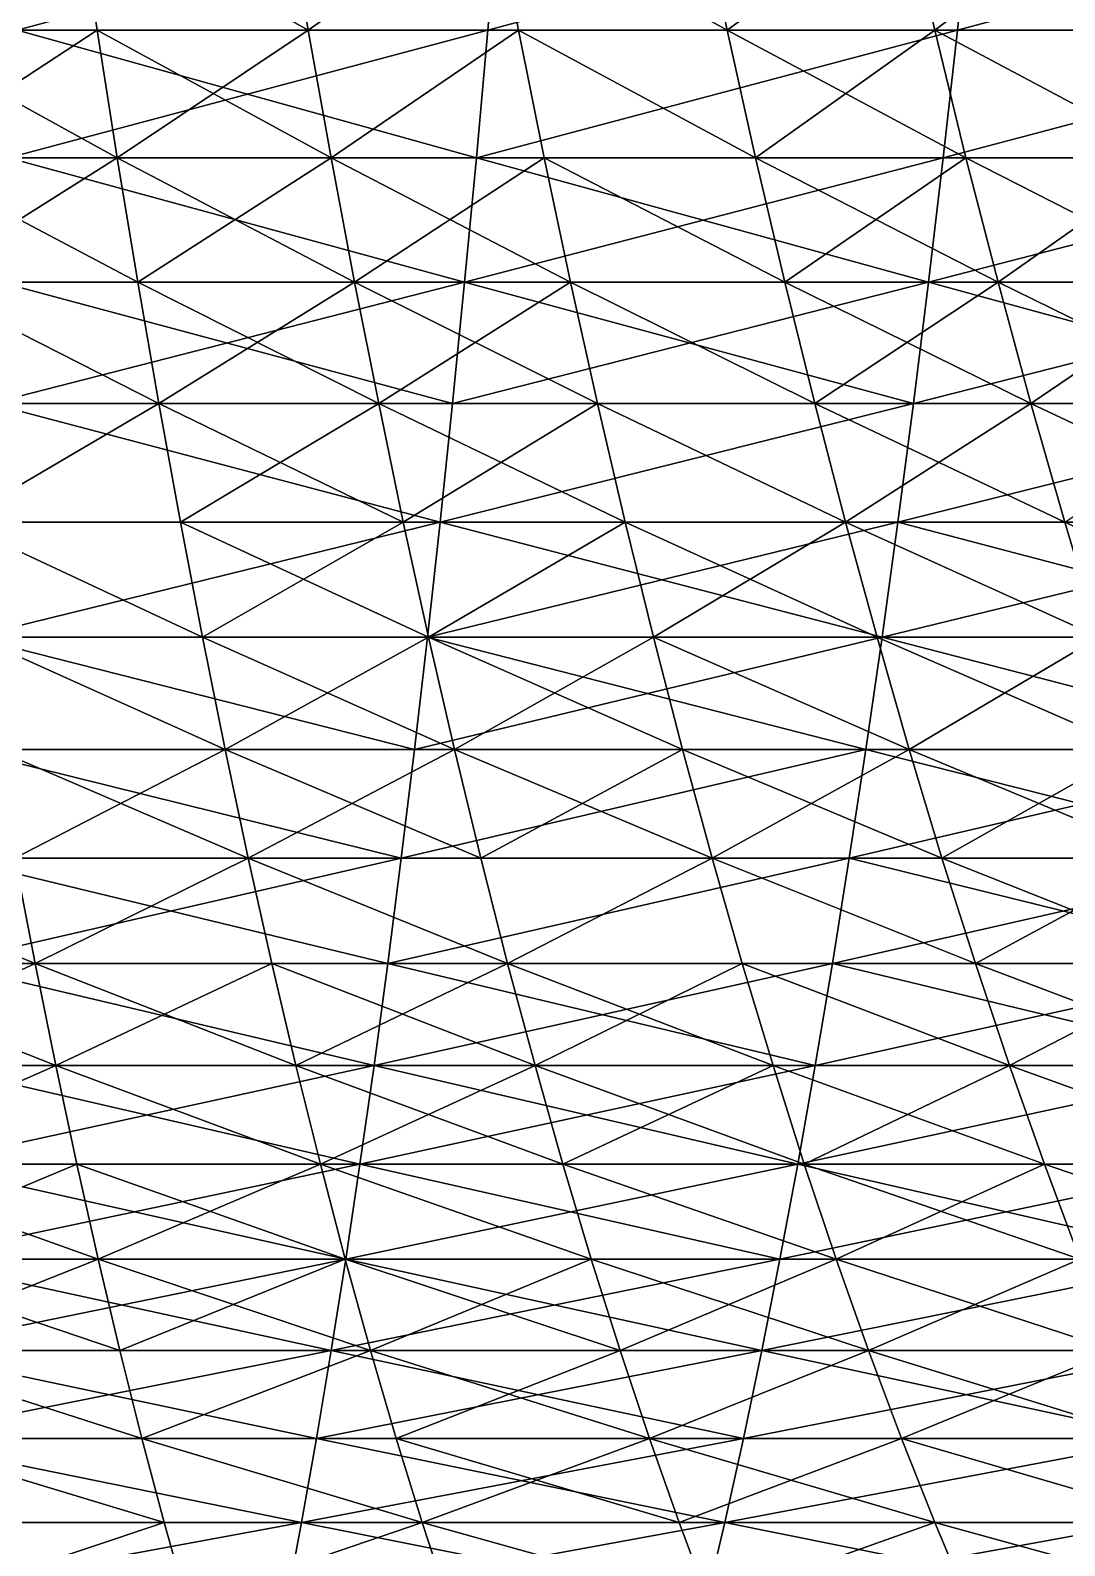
# Model space of a CAD drawing. Header units: millimetres. Extents: x -3250 to 6200, y -3250 to 3250.
# Drawn here: x 3965.9 to 4086, y -705.3 to -529.3 of the extents above; entities that cross this region are included whole.
import ezdxf

# ---------------------------------------------------------------- set-up
doc = ezdxf.new("R2010")
doc.units = ezdxf.units.MM
doc.header["$MEASUREMENT"] = 0
doc.layers.add('MESH_3D', color=2, linetype='CONTINUOUS')

msp = doc.modelspace()

# ---------------------------------------------------------------- linework, layer by layer
at = {"layer": 'MESH_3D'}
for points in [[(3949.07, -529.35, 1811), (3971.42, -514.23, 1827.83), (3947.13, -514.23, 1823.86)], [(3949.07, -529.35, 1811), (3973.68, -529.35, 1815.02), (3971.42, -514.23, 1827.83)], [(4020.33, -514.23, 26101.84), (3964.39, -529.35, 26093.67), (4019.03, -529.35, 26088.89)], [(4020.33, -514.23, 26101.84), (3965.37, -514.23, 26106.65), (3964.39, -529.35, 26093.67)], [(3971.42, -514.23, 1827.83), (3998.18, -529.35, 1819.66), (3995.6, -514.23, 1832.41)], [(3973.68, -529.35, 1815.02), (3998.18, -529.35, 1819.66), (3971.42, -514.23, 1827.83)], [(3998.18, -529.35, 1819.66), (4019.66, -514.23, 1837.59), (3995.6, -514.23, 1832.41)], [(3998.18, -529.35, 1819.66), (4022.56, -529.35, 1824.9), (4019.66, -514.23, 1837.59)], [(4075.15, -514.23, 26095.66), (4020.33, -514.23, 26101.84), (4019.03, -529.35, 26088.89)], [(4075.15, -514.23, 26095.66), (4019.03, -529.35, 26088.89), (4073.53, -529.35, 26082.75)], [(4019.66, -514.23, 1837.59), (4046.8, -529.35, 1830.75), (4043.59, -514.23, 1843.36)], [(4022.56, -529.35, 1824.9), (4046.8, -529.35, 1830.75), (4019.66, -514.23, 1837.59)], [(4046.8, -529.35, 1830.75), (4067.36, -514.23, 1849.73), (4043.59, -514.23, 1843.36)], [(4046.8, -529.35, 1830.75), (4070.89, -529.35, 1837.21), (4067.36, -514.23, 1849.73)], [(4070.89, -529.35, 1837.21), (4090.97, -514.23, 1856.69), (4067.36, -514.23, 1849.73)], [(4070.89, -529.35, 1837.21), (4094.81, -529.35, 1844.26), (4090.97, -514.23, 1856.69)], [(4129.81, -514.23, 26088.12), (4075.15, -514.23, 26095.66), (4073.53, -529.35, 26082.75)], [(4129.81, -514.23, 26088.12), (4073.53, -529.35, 26082.75), (4127.87, -529.35, 26075.25)], [(3951.06, -544.14, 1797.76), (3973.68, -529.35, 1815.02), (3949.07, -529.35, 1811)], [(3976, -544.14, 24898.16), (3951.06, -544.14, 24902.24), (3949.07, -529.35, 24889)], [(3976, -544.14, 24898.16), (3949.07, -529.35, 24889), (3973.68, -529.35, 24884.98)], [(3951.06, -544.14, 1797.76), (3976, -544.14, 1801.84), (3973.68, -529.35, 1815.02)], [(3964.39, -529.35, 606.33), (4017.7, -544.14, 624.42), (3963.39, -544.14, 619.67)], [(4019.03, -529.35, 26088.89), (3964.39, -529.35, 26093.67), (3963.39, -544.14, 26080.33)], [(4019.03, -529.35, 26088.89), (3963.39, -544.14, 26080.33), (4017.7, -544.14, 26075.58)], [(3964.39, -529.35, 606.33), (4019.03, -529.35, 611.11), (4017.7, -544.14, 624.42)], [(3976, -544.14, 1801.84), (3998.18, -529.35, 1819.66), (3973.68, -529.35, 1815.02)], [(4000.83, -544.14, 24893.46), (3976, -544.14, 24898.16), (3973.68, -529.35, 24884.98)], [(4000.83, -544.14, 24893.46), (3973.68, -529.35, 24884.98), (3998.18, -529.35, 24880.34)], [(3976, -544.14, 1801.84), (4000.83, -544.14, 1806.54), (3998.18, -529.35, 1819.66)], [(4000.83, -544.14, 1806.54), (4022.56, -529.35, 1824.9), (3998.18, -529.35, 1819.66)], [(4022.56, -529.35, 24875.1), (4000.83, -544.14, 24893.46), (3998.18, -529.35, 24880.34)], [(4000.83, -544.14, 1806.54), (4025.54, -544.14, 1811.85), (4022.56, -529.35, 1824.9)], [(4025.54, -544.14, 24888.15), (4000.83, -544.14, 24893.46), (4022.56, -529.35, 24875.1)], [(4017.7, -544.14, 624.42), (4073.53, -529.35, 617.25), (4071.87, -544.14, 630.53)], [(4019.03, -529.35, 611.11), (4073.53, -529.35, 617.25), (4017.7, -544.14, 624.42)], [(4073.53, -529.35, 26082.75), (4017.7, -544.14, 26075.58), (4071.87, -544.14, 26069.47)], [(4073.53, -529.35, 26082.75), (4019.03, -529.35, 26088.89), (4017.7, -544.14, 26075.58)], [(4022.56, -529.35, 1824.9), (4050.1, -544.14, 1817.78), (4046.8, -529.35, 1830.75)], [(4025.54, -544.14, 1811.85), (4050.1, -544.14, 1817.78), (4022.56, -529.35, 1824.9)], [(4050.1, -544.14, 24882.22), (4025.54, -544.14, 24888.15), (4022.56, -529.35, 24875.1)], [(4050.1, -544.14, 24882.22), (4022.56, -529.35, 24875.1), (4046.8, -529.35, 24869.25)], [(4050.1, -544.14, 1817.78), (4070.89, -529.35, 1837.21), (4046.8, -529.35, 1830.75)], [(4074.51, -544.14, 24875.68), (4046.8, -529.35, 24869.25), (4070.89, -529.35, 24862.79)], [(4074.51, -544.14, 24875.68), (4050.1, -544.14, 24882.22), (4046.8, -529.35, 24869.25)], [(4050.1, -544.14, 1817.78), (4074.51, -544.14, 1824.32), (4070.89, -529.35, 1837.21)], [(4070.89, -529.35, 1837.21), (4098.75, -544.14, 1831.47), (4094.81, -529.35, 1844.26)], [(4074.51, -544.14, 1824.32), (4098.75, -544.14, 1831.47), (4070.89, -529.35, 1837.21)], [(4098.75, -544.14, 24868.53), (4070.89, -529.35, 24862.79), (4094.81, -529.35, 24855.74)], [(4098.75, -544.14, 24868.53), (4074.51, -544.14, 24875.68), (4070.89, -529.35, 24862.79)], [(4071.87, -544.14, 630.53), (4127.87, -529.35, 624.75), (4125.87, -544.14, 637.98)], [(4073.53, -529.35, 617.25), (4127.87, -529.35, 624.75), (4071.87, -544.14, 630.53)], [(4127.87, -529.35, 26075.25), (4073.53, -529.35, 26082.75), (4071.87, -544.14, 26069.47)], [(4127.87, -529.35, 26075.25), (4071.87, -544.14, 26069.47), (4125.87, -544.14, 26062.02)], [(3953.11, -558.59, 1784.17), (3976, -544.14, 1801.84), (3951.06, -544.14, 1797.76)], [(3978.39, -558.59, 24911.7), (3953.11, -558.59, 24915.83), (3951.06, -544.14, 24902.24)], [(3978.39, -558.59, 24911.7), (3951.06, -544.14, 24902.24), (3976, -544.14, 24898.16)], [(3953.11, -558.59, 1784.17), (3978.39, -558.59, 1788.3), (3976, -544.14, 1801.84)], [(3963.39, -544.14, 619.67), (4016.33, -558.59, 638.1), (3962.37, -558.59, 633.38)], [(4016.33, -558.59, 26061.9), (3963.39, -544.14, 26080.33), (3962.37, -558.59, 26066.62)], [(3963.39, -544.14, 619.67), (4017.7, -544.14, 624.42), (4016.33, -558.59, 638.1)], [(4017.7, -544.14, 26075.58), (3963.39, -544.14, 26080.33), (4016.33, -558.59, 26061.9)], [(3978.39, -558.59, 1788.3), (4000.83, -544.14, 1806.54), (3976, -544.14, 1801.84)], [(4003.56, -558.59, 24906.94), (3978.39, -558.59, 24911.7), (3976, -544.14, 24898.16)], [(4003.56, -558.59, 24906.94), (3976, -544.14, 24898.16), (4000.83, -544.14, 24893.46)], [(3978.39, -558.59, 1788.3), (4003.56, -558.59, 1793.06), (4000.83, -544.14, 1806.54)], [(4003.56, -558.59, 1793.06), (4025.54, -544.14, 1811.85), (4000.83, -544.14, 1806.54)], [(4028.6, -558.59, 24901.55), (4003.56, -558.59, 24906.94), (4000.83, -544.14, 24893.46)], [(4028.6, -558.59, 24901.55), (4000.83, -544.14, 24893.46), (4025.54, -544.14, 24888.15)], [(4003.56, -558.59, 1793.06), (4028.6, -558.59, 1798.45), (4025.54, -544.14, 1811.85)], [(4017.7, -544.14, 624.42), (4070.16, -558.59, 644.17), (4016.33, -558.59, 638.1)], [(4071.87, -544.14, 26069.47), (4017.7, -544.14, 26075.58), (4016.33, -558.59, 26061.9)], [(4071.87, -544.14, 26069.47), (4016.33, -558.59, 26061.9), (4070.16, -558.59, 26055.83)], [(4017.7, -544.14, 624.42), (4071.87, -544.14, 630.53), (4070.16, -558.59, 644.17)], [(4025.54, -544.14, 1811.85), (4053.5, -558.59, 1804.46), (4050.1, -544.14, 1817.78)], [(4028.6, -558.59, 1798.45), (4053.5, -558.59, 1804.46), (4025.54, -544.14, 1811.85)], [(4053.5, -558.59, 24895.54), (4028.6, -558.59, 24901.55), (4025.54, -544.14, 24888.15)], [(4053.5, -558.59, 24895.54), (4025.54, -544.14, 24888.15), (4050.1, -544.14, 24882.22)], [(4053.5, -558.59, 1804.46), (4074.51, -544.14, 1824.32), (4050.1, -544.14, 1817.78)], [(4078.24, -558.59, 24888.91), (4053.5, -558.59, 24895.54), (4050.1, -544.14, 24882.22)], [(4078.24, -558.59, 24888.91), (4050.1, -544.14, 24882.22), (4074.51, -544.14, 24875.68)], [(4053.5, -558.59, 1804.46), (4078.24, -558.59, 1811.09), (4074.51, -544.14, 1824.32)], [(4070.16, -558.59, 644.17), (4125.87, -544.14, 637.98), (4123.82, -558.59, 651.57)], [(4071.87, -544.14, 630.53), (4125.87, -544.14, 637.98), (4070.16, -558.59, 644.17)], [(4125.87, -544.14, 26062.02), (4070.16, -558.59, 26055.83), (4123.82, -558.59, 26048.43)], [(4125.87, -544.14, 26062.02), (4071.87, -544.14, 26069.47), (4070.16, -558.59, 26055.83)], [(4078.24, -558.59, 1811.09), (4098.75, -544.14, 1831.47), (4074.51, -544.14, 1824.32)], [(4102.8, -558.59, 24881.67), (4074.51, -544.14, 24875.68), (4098.75, -544.14, 24868.53)], [(4102.8, -558.59, 24881.67), (4078.24, -558.59, 24888.91), (4074.51, -544.14, 24875.68)], [(4078.24, -558.59, 1811.09), (4102.8, -558.59, 1818.33), (4098.75, -544.14, 1831.47)], [(3953.11, -558.59, 1784.17), (3980.84, -572.69, 1774.41), (3978.39, -558.59, 1788.3)], [(3955.21, -572.69, 1770.22), (3980.84, -572.69, 1774.41), (3953.11, -558.59, 1784.17)], [(3980.84, -572.69, 24925.59), (3955.21, -572.69, 24929.78), (3953.11, -558.59, 24915.83)], [(3980.84, -572.69, 24925.59), (3953.11, -558.59, 24915.83), (3978.39, -558.59, 24911.7)], [(3962.37, -558.59, 633.38), (4014.93, -572.69, 652.14), (3961.31, -572.69, 647.45)], [(4016.33, -558.59, 26061.9), (3962.37, -558.59, 26066.62), (3961.31, -572.69, 26052.55)], [(4016.33, -558.59, 26061.9), (3961.31, -572.69, 26052.55), (4014.93, -572.69, 26047.86)], [(3962.37, -558.59, 633.38), (4016.33, -558.59, 638.1), (4014.93, -572.69, 652.14)], [(3980.84, -572.69, 1774.41), (4003.56, -558.59, 1793.06), (3978.39, -558.59, 1788.3)], [(4006.35, -572.69, 24920.76), (3978.39, -558.59, 24911.7), (4003.56, -558.59, 24906.94)], [(4006.35, -572.69, 24920.76), (3980.84, -572.69, 24925.59), (3978.39, -558.59, 24911.7)], [(3980.84, -572.69, 1774.41), (4006.35, -572.69, 1779.24), (4003.56, -558.59, 1793.06)], [(4006.35, -572.69, 1779.24), (4028.6, -558.59, 1798.45), (4003.56, -558.59, 1793.06)], [(4031.74, -572.69, 24915.3), (4006.35, -572.69, 24920.76), (4003.56, -558.59, 24906.94)], [(4031.74, -572.69, 24915.3), (4003.56, -558.59, 24906.94), (4028.6, -558.59, 24901.55)], [(4006.35, -572.69, 1779.24), (4031.74, -572.69, 1784.7), (4028.6, -558.59, 1798.45)], [(4016.33, -558.59, 638.1), (4068.41, -572.69, 658.16), (4014.93, -572.69, 652.14)], [(4070.16, -558.59, 26055.83), (4014.93, -572.69, 26047.86), (4068.41, -572.69, 26041.84)], [(4070.16, -558.59, 26055.83), (4016.33, -558.59, 26061.9), (4014.93, -572.69, 26047.86)], [(4016.33, -558.59, 638.1), (4070.16, -558.59, 644.17), (4068.41, -572.69, 658.16)], [(4028.6, -558.59, 1798.45), (4056.98, -572.69, 1790.79), (4053.5, -558.59, 1804.46)], [(4031.74, -572.69, 1784.7), (4056.98, -572.69, 1790.79), (4028.6, -558.59, 1798.45)], [(4056.98, -572.69, 24909.21), (4028.6, -558.59, 24901.55), (4053.5, -558.59, 24895.54)], [(4056.98, -572.69, 24909.21), (4031.74, -572.69, 24915.3), (4028.6, -558.59, 24901.55)], [(4056.98, -572.69, 1790.79), (4078.24, -558.59, 1811.09), (4053.5, -558.59, 1804.46)], [(4082.06, -572.69, 24902.49), (4053.5, -558.59, 24895.54), (4078.24, -558.59, 24888.91)], [(4082.06, -572.69, 24902.49), (4056.98, -572.69, 24909.21), (4053.5, -558.59, 24895.54)], [(4056.98, -572.69, 1790.79), (4082.06, -572.69, 1797.51), (4078.24, -558.59, 1811.09)], [(4070.16, -558.59, 644.17), (4121.72, -572.69, 665.52), (4068.41, -572.69, 658.16)], [(4123.82, -558.59, 26048.43), (4070.16, -558.59, 26055.83), (4068.41, -572.69, 26041.84)], [(4123.82, -558.59, 26048.43), (4068.41, -572.69, 26041.84), (4121.72, -572.69, 26034.48)], [(4070.16, -558.59, 644.17), (4123.82, -558.59, 651.57), (4121.72, -572.69, 665.52)], [(4078.24, -558.59, 1811.09), (4106.96, -572.69, 1804.86), (4102.8, -558.59, 1818.33)], [(4082.06, -572.69, 1797.51), (4106.96, -572.69, 1804.86), (4078.24, -558.59, 1811.09)], [(4102.8, -558.59, 24881.67), (4082.06, -572.69, 24902.49), (4078.24, -558.59, 24888.91)], [(4106.96, -572.69, 24895.14), (4082.06, -572.69, 24902.49), (4102.8, -558.59, 24881.67)], [(3957.37, -586.44, 1755.93), (3980.84, -572.69, 1774.41), (3955.21, -572.69, 1770.22)], [(3980.84, -572.69, 24925.59), (3957.37, -586.44, 24944.07), (3955.21, -572.69, 24929.78)], [(3957.37, -586.44, 1755.93), (3983.35, -586.44, 1760.18), (3980.84, -572.69, 1774.41)], [(3983.35, -586.44, 24939.82), (3957.37, -586.44, 24944.07), (3980.84, -572.69, 24925.59)], [(3961.31, -572.69, 647.45), (4013.49, -586.44, 666.52), (3960.23, -586.44, 661.86)], [(4013.49, -586.44, 26033.48), (3961.31, -572.69, 26052.55), (3960.23, -586.44, 26038.14)], [(3961.31, -572.69, 647.45), (4014.93, -572.69, 652.14), (4013.49, -586.44, 666.52)], [(4014.93, -572.69, 26047.86), (3961.31, -572.69, 26052.55), (4013.49, -586.44, 26033.48)], [(3983.35, -586.44, 1760.18), (4006.35, -572.69, 1779.24), (3980.84, -572.69, 1774.41)], [(4009.21, -586.44, 24934.93), (3980.84, -572.69, 24925.59), (4006.35, -572.69, 24920.76)], [(4009.21, -586.44, 24934.93), (3983.35, -586.44, 24939.82), (3980.84, -572.69, 24925.59)], [(3983.35, -586.44, 1760.18), (4009.21, -586.44, 1765.07), (4006.35, -572.69, 1779.24)], [(4009.21, -586.44, 1765.07), (4031.74, -572.69, 1784.7), (4006.35, -572.69, 1779.24)], [(4034.95, -586.44, 24929.39), (4009.21, -586.44, 24934.93), (4006.35, -572.69, 24920.76)], [(4034.95, -586.44, 24929.39), (4006.35, -572.69, 24920.76), (4031.74, -572.69, 24915.3)], [(4009.21, -586.44, 1765.07), (4034.95, -586.44, 1770.61), (4031.74, -572.69, 1784.7)], [(4013.49, -586.44, 666.52), (4068.41, -572.69, 658.16), (4066.61, -586.44, 672.5)], [(4014.93, -572.69, 652.14), (4068.41, -572.69, 658.16), (4013.49, -586.44, 666.52)], [(4068.41, -572.69, 26041.84), (4013.49, -586.44, 26033.48), (4066.61, -586.44, 26027.5)], [(4068.41, -572.69, 26041.84), (4014.93, -572.69, 26047.86), (4013.49, -586.44, 26033.48)], [(4031.74, -572.69, 1784.7), (4060.54, -586.44, 1776.79), (4056.98, -572.69, 1790.79)], [(4034.95, -586.44, 1770.61), (4060.54, -586.44, 1776.79), (4031.74, -572.69, 1784.7)], [(4060.54, -586.44, 24923.21), (4034.95, -586.44, 24929.39), (4031.74, -572.69, 24915.3)], [(4060.54, -586.44, 24923.21), (4031.74, -572.69, 24915.3), (4056.98, -572.69, 24909.21)], [(4060.54, -586.44, 1776.79), (4082.06, -572.69, 1797.51), (4056.98, -572.69, 1790.79)], [(4085.97, -586.44, 24916.4), (4056.98, -572.69, 24909.21), (4082.06, -572.69, 24902.49)], [(4085.97, -586.44, 24916.4), (4060.54, -586.44, 24923.21), (4056.98, -572.69, 24909.21)], [(4060.54, -586.44, 1776.79), (4085.97, -586.44, 1783.6), (4082.06, -572.69, 1797.51)], [(4066.61, -586.44, 672.5), (4121.72, -572.69, 665.52), (4119.57, -586.44, 679.81)], [(4068.41, -572.69, 658.16), (4121.72, -572.69, 665.52), (4066.61, -586.44, 672.5)], [(4121.72, -572.69, 26034.48), (4068.41, -572.69, 26041.84), (4066.61, -586.44, 26027.5)], [(4121.72, -572.69, 26034.48), (4066.61, -586.44, 26027.5), (4119.57, -586.44, 26020.19)], [(4085.97, -586.44, 1783.6), (4106.96, -572.69, 1804.86), (4082.06, -572.69, 1797.51)], [(4111.22, -586.44, 24908.95), (4082.06, -572.69, 24902.49), (4106.96, -572.69, 24895.14)], [(4111.22, -586.44, 24908.95), (4085.97, -586.44, 24916.4), (4082.06, -572.69, 24902.49)], [(3957.37, -586.44, 1755.93), (3985.92, -599.82, 1745.61), (3983.35, -586.44, 1760.18)], [(3959.57, -599.82, 1741.31), (3985.92, -599.82, 1745.61), (3957.37, -586.44, 1755.93)], [(3985.92, -599.82, 24954.39), (3957.37, -586.44, 24944.07), (3983.35, -586.44, 24939.82)], [(3985.92, -599.82, 24954.39), (3959.57, -599.82, 24958.69), (3957.37, -586.44, 24944.07)], [(3959.13, -599.82, 676.61), (4013.49, -586.44, 666.52), (4012.01, -599.82, 681.23)], [(3960.23, -586.44, 661.86), (4013.49, -586.44, 666.52), (3959.13, -599.82, 676.61)], [(4013.49, -586.44, 26033.48), (3959.13, -599.82, 26023.39), (4012.01, -599.82, 26018.77)], [(4013.49, -586.44, 26033.48), (3960.23, -586.44, 26038.14), (3959.13, -599.82, 26023.39)], [(3985.92, -599.82, 1745.61), (4009.21, -586.44, 1765.07), (3983.35, -586.44, 1760.18)], [(4012.15, -599.82, 24949.42), (3983.35, -586.44, 24939.82), (4009.21, -586.44, 24934.93)], [(4012.15, -599.82, 24949.42), (3985.92, -599.82, 24954.39), (3983.35, -586.44, 24939.82)], [(3985.92, -599.82, 1745.61), (4012.15, -599.82, 1750.58), (4009.21, -586.44, 1765.07)], [(4012.15, -599.82, 1750.58), (4034.95, -586.44, 1770.61), (4009.21, -586.44, 1765.07)], [(4034.95, -586.44, 24929.39), (4012.15, -599.82, 24949.42), (4009.21, -586.44, 24934.93)], [(4013.49, -586.44, 666.52), (4064.77, -599.82, 687.18), (4012.01, -599.82, 681.23)], [(4066.61, -586.44, 26027.5), (4013.49, -586.44, 26033.48), (4012.01, -599.82, 26018.77)], [(4066.61, -586.44, 26027.5), (4012.01, -599.82, 26018.77), (4064.77, -599.82, 26012.82)], [(4012.15, -599.82, 1750.58), (4038.24, -599.82, 1756.19), (4034.95, -586.44, 1770.61)], [(4038.24, -599.82, 24943.81), (4012.15, -599.82, 24949.42), (4034.95, -586.44, 24929.39)], [(4013.49, -586.44, 666.52), (4066.61, -586.44, 672.5), (4064.77, -599.82, 687.18)], [(4038.24, -599.82, 1756.19), (4060.54, -586.44, 1776.79), (4034.95, -586.44, 1770.61)], [(4064.19, -599.82, 24937.54), (4038.24, -599.82, 24943.81), (4034.95, -586.44, 24929.39)], [(4064.19, -599.82, 24937.54), (4034.95, -586.44, 24929.39), (4060.54, -586.44, 24923.21)], [(4038.24, -599.82, 1756.19), (4064.19, -599.82, 1762.46), (4060.54, -586.44, 1776.79)], [(4060.54, -586.44, 1776.79), (4089.98, -599.82, 1769.37), (4085.97, -586.44, 1783.6)], [(4064.19, -599.82, 1762.46), (4089.98, -599.82, 1769.37), (4060.54, -586.44, 1776.79)], [(4089.98, -599.82, 24930.63), (4064.19, -599.82, 24937.54), (4060.54, -586.44, 24923.21)], [(4089.98, -599.82, 24930.63), (4060.54, -586.44, 24923.21), (4085.97, -586.44, 24916.4)], [(4066.61, -586.44, 672.5), (4117.36, -599.82, 694.43), (4064.77, -599.82, 687.18)], [(4119.57, -586.44, 26020.19), (4064.77, -599.82, 26012.82), (4117.36, -599.82, 26005.57)], [(4119.57, -586.44, 26020.19), (4066.61, -586.44, 26027.5), (4064.77, -599.82, 26012.82)], [(4066.61, -586.44, 672.5), (4119.57, -586.44, 679.81), (4117.36, -599.82, 694.43)], [(4115.58, -599.82, 24923.09), (4089.98, -599.82, 24930.63), (4085.97, -586.44, 24916.4)], [(4115.58, -599.82, 24923.09), (4085.97, -586.44, 24916.4), (4111.22, -586.44, 24908.95)], [(3959.13, -599.82, 676.61), (4010.51, -612.84, 696.28), (3958, -612.84, 691.68)], [(4010.51, -612.84, 26003.72), (3959.13, -599.82, 26023.39), (3958, -612.84, 26008.32)], [(3959.13, -599.82, 676.61), (4012.01, -599.82, 681.23), (4010.51, -612.84, 696.28)], [(4012.01, -599.82, 26018.77), (3959.13, -599.82, 26023.39), (4010.51, -612.84, 26003.72)], [(3959.57, -599.82, 1741.31), (3988.54, -612.84, 1730.73), (3985.92, -599.82, 1745.61)], [(3961.83, -612.84, 1726.36), (3988.54, -612.84, 1730.73), (3959.57, -599.82, 1741.31)], [(3988.54, -612.84, 24969.27), (3959.57, -599.82, 24958.69), (3985.92, -599.82, 24954.39)], [(3988.54, -612.84, 24969.27), (3961.83, -612.84, 24973.64), (3959.57, -599.82, 24958.69)], [(3988.54, -612.84, 1730.73), (4012.15, -599.82, 1750.58), (3985.92, -599.82, 1745.61)], [(4015.14, -612.84, 24964.24), (3988.54, -612.84, 24969.27), (3985.92, -599.82, 24954.39)], [(4015.14, -612.84, 24964.24), (3985.92, -599.82, 24954.39), (4012.15, -599.82, 24949.42)], [(3988.54, -612.84, 1730.73), (4015.14, -612.84, 1735.76), (4012.15, -599.82, 1750.58)], [(4012.01, -599.82, 681.23), (4062.89, -612.84, 702.18), (4010.51, -612.84, 696.28)], [(4064.77, -599.82, 26012.82), (4010.51, -612.84, 26003.72), (4062.89, -612.84, 25997.82)], [(4064.77, -599.82, 26012.82), (4012.01, -599.82, 26018.77), (4010.51, -612.84, 26003.72)], [(4012.01, -599.82, 681.23), (4064.77, -599.82, 687.18), (4062.89, -612.84, 702.18)], [(4015.14, -612.84, 1735.76), (4038.24, -599.82, 1756.19), (4012.15, -599.82, 1750.58)], [(4041.61, -612.84, 24958.55), (4012.15, -599.82, 24949.42), (4038.24, -599.82, 24943.81)], [(4041.61, -612.84, 24958.55), (4015.14, -612.84, 24964.24), (4012.15, -599.82, 24949.42)], [(4015.14, -612.84, 1735.76), (4041.61, -612.84, 1741.45), (4038.24, -599.82, 1756.19)], [(4038.24, -599.82, 1756.19), (4067.92, -612.84, 1747.81), (4064.19, -599.82, 1762.46)], [(4041.61, -612.84, 1741.45), (4067.92, -612.84, 1747.81), (4038.24, -599.82, 1756.19)], [(4067.92, -612.84, 24952.19), (4038.24, -599.82, 24943.81), (4064.19, -599.82, 24937.54)], [(4067.92, -612.84, 24952.19), (4041.61, -612.84, 24958.55), (4038.24, -599.82, 24943.81)], [(4064.77, -599.82, 687.18), (4115.11, -612.84, 709.38), (4062.89, -612.84, 702.18)], [(4115.11, -612.84, 25990.62), (4064.77, -599.82, 26012.82), (4062.89, -612.84, 25997.82)], [(4067.92, -612.84, 1747.81), (4089.98, -599.82, 1769.37), (4064.19, -599.82, 1762.46)], [(4094.07, -612.84, 24945.19), (4064.19, -599.82, 24937.54), (4089.98, -599.82, 24930.63)], [(4094.07, -612.84, 24945.19), (4067.92, -612.84, 24952.19), (4064.19, -599.82, 24937.54)], [(4064.77, -599.82, 687.18), (4117.36, -599.82, 694.43), (4115.11, -612.84, 709.38)], [(4117.36, -599.82, 26005.57), (4064.77, -599.82, 26012.82), (4115.11, -612.84, 25990.62)], [(4067.92, -612.84, 1747.81), (4094.07, -612.84, 1754.81), (4089.98, -599.82, 1769.37)], [(3958, -612.84, 691.68), (4008.97, -625.47, 711.64), (3956.84, -625.47, 707.08)], [(4008.97, -625.47, 25988.36), (3958, -612.84, 26008.32), (3956.84, -625.47, 25992.92)], [(3958, -612.84, 691.68), (4010.51, -612.84, 696.28), (4008.97, -625.47, 711.64)], [(4010.51, -612.84, 26003.72), (3958, -612.84, 26008.32), (4008.97, -625.47, 25988.36)], [(3964.13, -625.47, 1711.09), (3988.54, -612.84, 1730.73), (3961.83, -612.84, 1726.36)], [(3991.22, -625.47, 24984.48), (3964.13, -625.47, 24988.91), (3961.83, -612.84, 24973.64)], [(3991.22, -625.47, 24984.48), (3961.83, -612.84, 24973.64), (3988.54, -612.84, 24969.27)], [(3964.13, -625.47, 1711.09), (3991.22, -625.47, 1715.52), (3988.54, -612.84, 1730.73)], [(3991.22, -625.47, 1715.52), (4015.14, -612.84, 1735.76), (3988.54, -612.84, 1730.73)], [(4018.2, -625.47, 24979.37), (3988.54, -612.84, 24969.27), (4015.14, -612.84, 24964.24)], [(4018.2, -625.47, 24979.37), (3991.22, -625.47, 24984.48), (3988.54, -612.84, 24969.27)], [(3991.22, -625.47, 1715.52), (4018.2, -625.47, 1720.63), (4015.14, -612.84, 1735.76)], [(4008.97, -625.47, 711.64), (4062.89, -612.84, 702.18), (4060.97, -625.47, 717.5)], [(4010.51, -612.84, 696.28), (4062.89, -612.84, 702.18), (4008.97, -625.47, 711.64)], [(4062.89, -612.84, 25997.82), (4008.97, -625.47, 25988.36), (4060.97, -625.47, 25982.5)], [(4062.89, -612.84, 25997.82), (4010.51, -612.84, 26003.72), (4008.97, -625.47, 25988.36)], [(4018.2, -625.47, 1720.63), (4041.61, -612.84, 1741.45), (4015.14, -612.84, 1735.76)], [(4045.04, -625.47, 24973.6), (4015.14, -612.84, 24964.24), (4041.61, -612.84, 24958.55)], [(4045.04, -625.47, 24973.6), (4018.2, -625.47, 24979.37), (4015.14, -612.84, 24964.24)], [(4018.2, -625.47, 1720.63), (4045.04, -625.47, 1726.4), (4041.61, -612.84, 1741.45)], [(4045.04, -625.47, 1726.4), (4067.92, -612.84, 1747.81), (4041.61, -612.84, 1741.45)], [(4071.73, -625.47, 24967.16), (4045.04, -625.47, 24973.6), (4041.61, -612.84, 24958.55)], [(4071.73, -625.47, 24967.16), (4041.61, -612.84, 24958.55), (4067.92, -612.84, 24952.19)], [(4045.04, -625.47, 1726.4), (4071.73, -625.47, 1732.84), (4067.92, -612.84, 1747.81)], [(4060.97, -625.47, 717.5), (4115.11, -612.84, 709.38), (4112.81, -625.47, 724.65)], [(4062.89, -612.84, 702.18), (4115.11, -612.84, 709.38), (4060.97, -625.47, 717.5)], [(4112.81, -625.47, 25975.35), (4062.89, -612.84, 25997.82), (4060.97, -625.47, 25982.5)], [(4115.11, -612.84, 25990.62), (4062.89, -612.84, 25997.82), (4112.81, -625.47, 25975.35)], [(4067.92, -612.84, 1747.81), (4098.25, -625.47, 1739.95), (4094.07, -612.84, 1754.81)], [(4071.73, -625.47, 1732.84), (4098.25, -625.47, 1739.95), (4067.92, -612.84, 1747.81)], [(4094.07, -612.84, 24945.19), (4071.73, -625.47, 24967.16), (4067.92, -612.84, 24952.19)], [(4098.25, -625.47, 24960.05), (4071.73, -625.47, 24967.16), (4094.07, -612.84, 24945.19)], [(3936.93, -625.47, 1707.34), (3966.47, -637.71, 1695.52), (3964.13, -625.47, 1711.09)], [(3938.89, -637.71, 1691.71), (3966.47, -637.71, 1695.52), (3936.93, -625.47, 1707.34)], [(3966.47, -637.71, 25004.48), (3938.89, -637.71, 25008.29), (3964.13, -625.47, 24988.91)], [(3956.84, -625.47, 707.08), (4007.4, -637.71, 727.31), (3955.67, -637.71, 722.78)], [(4008.97, -625.47, 25988.36), (3955.67, -637.71, 25977.22), (4007.4, -637.71, 25972.69)], [(4008.97, -625.47, 25988.36), (3956.84, -625.47, 25992.92), (3955.67, -637.71, 25977.22)], [(3956.84, -625.47, 707.08), (4008.97, -625.47, 711.64), (4007.4, -637.71, 727.31)], [(3966.47, -637.71, 1695.52), (3991.22, -625.47, 1715.52), (3964.13, -625.47, 1711.09)], [(3991.22, -625.47, 24984.48), (3966.47, -637.71, 25004.48), (3964.13, -625.47, 24988.91)], [(3966.47, -637.71, 1695.52), (3993.96, -637.71, 1700.01), (3991.22, -625.47, 1715.52)], [(3993.96, -637.71, 24999.99), (3966.47, -637.71, 25004.48), (3991.22, -625.47, 24984.48)], [(3991.22, -625.47, 1715.52), (4021.32, -637.71, 1705.19), (4018.2, -625.47, 1720.63)], [(3993.96, -637.71, 1700.01), (4021.32, -637.71, 1705.19), (3991.22, -625.47, 1715.52)], [(4021.32, -637.71, 24994.81), (3991.22, -625.47, 24984.48), (4018.2, -625.47, 24979.37)], [(4021.32, -637.71, 24994.81), (3993.96, -637.71, 24999.99), (3991.22, -625.47, 24984.48)], [(4007.4, -637.71, 727.31), (4060.97, -625.47, 717.5), (4059.01, -637.71, 733.12)], [(4008.97, -625.47, 711.64), (4060.97, -625.47, 717.5), (4007.4, -637.71, 727.31)], [(4060.97, -625.47, 25982.5), (4007.4, -637.71, 25972.69), (4059.01, -637.71, 25966.88)], [(4060.97, -625.47, 25982.5), (4008.97, -625.47, 25988.36), (4007.4, -637.71, 25972.69)], [(4021.32, -637.71, 1705.19), (4045.04, -625.47, 1726.4), (4018.2, -625.47, 1720.63)], [(4045.04, -625.47, 24973.6), (4021.32, -637.71, 24994.81), (4018.2, -625.47, 24979.37)], [(4021.32, -637.71, 1705.19), (4048.55, -637.71, 1711.05), (4045.04, -625.47, 1726.4)], [(4048.55, -637.71, 24988.95), (4021.32, -637.71, 24994.81), (4045.04, -625.47, 24973.6)], [(4045.04, -625.47, 1726.4), (4075.62, -637.71, 1717.58), (4071.73, -625.47, 1732.84)], [(4048.55, -637.71, 1711.05), (4075.62, -637.71, 1717.58), (4045.04, -625.47, 1726.4)], [(4075.62, -637.71, 24982.42), (4045.04, -625.47, 24973.6), (4071.73, -625.47, 24967.16)], [(4075.62, -637.71, 24982.42), (4048.55, -637.71, 24988.95), (4045.04, -625.47, 24973.6)], [(4060.97, -625.47, 717.5), (4110.46, -637.71, 740.22), (4059.01, -637.71, 733.12)], [(4112.81, -625.47, 25975.35), (4060.97, -625.47, 25982.5), (4059.01, -637.71, 25966.88)], [(4112.81, -625.47, 25975.35), (4059.01, -637.71, 25966.88), (4110.46, -637.71, 25959.78)], [(4060.97, -625.47, 717.5), (4112.81, -625.47, 724.65), (4110.46, -637.71, 740.22)], [(4075.62, -637.71, 1717.58), (4098.25, -625.47, 1739.95), (4071.73, -625.47, 1732.84)], [(4102.52, -637.71, 24975.21), (4071.73, -625.47, 24967.16), (4098.25, -625.47, 24960.05)], [(4102.52, -637.71, 24975.21), (4075.62, -637.71, 24982.42), (4071.73, -625.47, 24967.16)], [(4075.62, -637.71, 1717.58), (4102.52, -637.71, 1724.79), (4098.25, -625.47, 1739.95)], [(3940.88, -649.55, 1675.79), (3966.47, -637.71, 1695.52), (3938.89, -637.71, 1691.71)], [(3968.87, -649.55, 25020.35), (3938.89, -637.71, 25008.29), (3966.47, -637.71, 25004.48)], [(3968.87, -649.55, 25020.35), (3940.88, -649.55, 25024.21), (3938.89, -637.71, 25008.29)], [(3940.88, -649.55, 1675.79), (3968.87, -649.55, 1679.65), (3966.47, -637.71, 1695.52)], [(3955.67, -637.71, 722.78), (4005.81, -649.55, 743.28), (3954.47, -649.55, 738.78)], [(4005.81, -649.55, 25956.72), (3955.67, -637.71, 25977.22), (3954.47, -649.55, 25961.22)], [(3955.67, -637.71, 722.78), (4007.4, -637.71, 727.31), (4005.81, -649.55, 743.28)], [(4007.4, -637.71, 25972.69), (3955.67, -637.71, 25977.22), (4005.81, -649.55, 25956.72)], [(3968.87, -649.55, 1679.65), (3993.96, -637.71, 1700.01), (3966.47, -637.71, 1695.52)], [(3996.74, -649.55, 25015.79), (3966.47, -637.71, 25004.48), (3993.96, -637.71, 24999.99)], [(3996.74, -649.55, 25015.79), (3968.87, -649.55, 25020.35), (3966.47, -637.71, 25004.48)], [(3968.87, -649.55, 1679.65), (3996.74, -649.55, 1684.21), (3993.96, -637.71, 1700.01)], [(3996.74, -649.55, 1684.21), (4021.32, -637.71, 1705.19), (3993.96, -637.71, 1700.01)], [(4024.5, -649.55, 25010.54), (3993.96, -637.71, 24999.99), (4021.32, -637.71, 24994.81)], [(4024.5, -649.55, 25010.54), (3996.74, -649.55, 25015.79), (3993.96, -637.71, 24999.99)], [(3996.74, -649.55, 1684.21), (4024.5, -649.55, 1689.46), (4021.32, -637.71, 1705.19)], [(4007.4, -637.71, 727.31), (4057.02, -649.55, 749.05), (4005.81, -649.55, 743.28)], [(4059.01, -637.71, 25966.88), (4007.4, -637.71, 25972.69), (4005.81, -649.55, 25956.72)], [(4059.01, -637.71, 25966.88), (4005.81, -649.55, 25956.72), (4057.02, -649.55, 25950.95)], [(4007.4, -637.71, 727.31), (4059.01, -637.71, 733.12), (4057.02, -649.55, 749.05)], [(4024.5, -649.55, 1689.46), (4048.55, -637.71, 1711.05), (4021.32, -637.71, 1705.19)], [(4052.12, -649.55, 25004.6), (4024.5, -649.55, 25010.54), (4021.32, -637.71, 24994.81)], [(4052.12, -649.55, 25004.6), (4021.32, -637.71, 24994.81), (4048.55, -637.71, 24988.95)], [(4024.5, -649.55, 1689.46), (4052.12, -649.55, 1695.4), (4048.55, -637.71, 1711.05)], [(4048.55, -637.71, 1711.05), (4079.58, -649.55, 1702.03), (4075.62, -637.71, 1717.58)], [(4052.12, -649.55, 1695.4), (4079.58, -649.55, 1702.03), (4048.55, -637.71, 1711.05)], [(4079.58, -649.55, 24997.97), (4048.55, -637.71, 24988.95), (4075.62, -637.71, 24982.42)], [(4079.58, -649.55, 24997.97), (4052.12, -649.55, 25004.6), (4048.55, -637.71, 24988.95)], [(4059.01, -637.71, 733.12), (4108.07, -649.55, 756.09), (4057.02, -649.55, 749.05)], [(4110.46, -637.71, 25959.78), (4059.01, -637.71, 25966.88), (4057.02, -649.55, 25950.95)], [(4110.46, -637.71, 25959.78), (4057.02, -649.55, 25950.95), (4108.07, -649.55, 25943.91)], [(4059.01, -637.71, 733.12), (4110.46, -637.71, 740.22), (4108.07, -649.55, 756.09)], [(4079.58, -649.55, 1702.03), (4102.52, -637.71, 1724.79), (4075.62, -637.71, 1717.58)], [(4106.86, -649.55, 24990.66), (4075.62, -637.71, 24982.42), (4102.52, -637.71, 24975.21)], [(4106.86, -649.55, 24990.66), (4079.58, -649.55, 24997.97), (4075.62, -637.71, 24982.42)], [(4079.58, -649.55, 1702.03), (4106.86, -649.55, 1709.34), (4102.52, -637.71, 1724.79)], [(3942.91, -660.99, 1659.58), (3968.87, -649.55, 1679.65), (3940.88, -649.55, 1675.79)], [(3968.87, -649.55, 25020.35), (3942.91, -660.99, 25040.42), (3940.88, -649.55, 25024.21)], [(3942.91, -660.99, 1659.58), (3971.3, -660.99, 1663.49), (3968.87, -649.55, 1679.65)], [(3971.3, -660.99, 25036.51), (3942.91, -660.99, 25040.42), (3968.87, -649.55, 25020.35)], [(3953.25, -660.99, 755.08), (4005.81, -649.55, 743.28), (4004.18, -660.99, 759.53)], [(3954.47, -649.55, 738.78), (4005.81, -649.55, 743.28), (3953.25, -660.99, 755.08)], [(4004.18, -660.99, 25940.47), (3954.47, -649.55, 25961.22), (3953.25, -660.99, 25944.92)], [(4005.81, -649.55, 25956.72), (3954.47, -649.55, 25961.22), (4004.18, -660.99, 25940.47)], [(3968.87, -649.55, 1679.65), (3999.58, -660.99, 1668.12), (3996.74, -649.55, 1684.21)], [(3971.3, -660.99, 1663.49), (3999.58, -660.99, 1668.12), (3968.87, -649.55, 1679.65)], [(3999.58, -660.99, 25031.88), (3971.3, -660.99, 25036.51), (3968.87, -649.55, 25020.35)], [(3999.58, -660.99, 25031.88), (3968.87, -649.55, 25020.35), (3996.74, -649.55, 25015.79)], [(3999.58, -660.99, 1668.12), (4024.5, -649.55, 1689.46), (3996.74, -649.55, 1684.21)], [(4027.74, -660.99, 25026.56), (3999.58, -660.99, 25031.88), (3996.74, -649.55, 25015.79)], [(4027.74, -660.99, 25026.56), (3996.74, -649.55, 25015.79), (4024.5, -649.55, 25010.54)], [(3999.58, -660.99, 1668.12), (4027.74, -660.99, 1673.44), (4024.5, -649.55, 1689.46)], [(4005.81, -649.55, 743.28), (4054.99, -660.99, 765.26), (4004.18, -660.99, 759.53)], [(4057.02, -649.55, 25950.95), (4005.81, -649.55, 25956.72), (4004.18, -660.99, 25940.47)], [(4057.02, -649.55, 25950.95), (4004.18, -660.99, 25940.47), (4054.99, -660.99, 25934.74)], [(4005.81, -649.55, 743.28), (4057.02, -649.55, 749.05), (4054.99, -660.99, 765.26)], [(4024.5, -649.55, 1689.46), (4055.75, -660.99, 1679.47), (4052.12, -649.55, 1695.4)], [(4027.74, -660.99, 1673.44), (4055.75, -660.99, 1679.47), (4024.5, -649.55, 1689.46)], [(4052.12, -649.55, 25004.6), (4027.74, -660.99, 25026.56), (4024.5, -649.55, 25010.54)], [(4055.75, -660.99, 25020.53), (4027.74, -660.99, 25026.56), (4052.12, -649.55, 25004.6)], [(4055.75, -660.99, 1679.47), (4079.58, -649.55, 1702.03), (4052.12, -649.55, 1695.4)], [(4083.61, -660.99, 25013.8), (4052.12, -649.55, 25004.6), (4079.58, -649.55, 24997.97)], [(4083.61, -660.99, 25013.8), (4055.75, -660.99, 25020.53), (4052.12, -649.55, 25004.6)], [(4054.99, -660.99, 765.26), (4108.07, -649.55, 756.09), (4105.63, -660.99, 772.25)], [(4057.02, -649.55, 749.05), (4108.07, -649.55, 756.09), (4054.99, -660.99, 765.26)], [(4108.07, -649.55, 25943.91), (4057.02, -649.55, 25950.95), (4054.99, -660.99, 25934.74)], [(4108.07, -649.55, 25943.91), (4054.99, -660.99, 25934.74), (4105.63, -660.99, 25927.75)], [(4055.75, -660.99, 1679.47), (4083.61, -660.99, 1686.2), (4079.58, -649.55, 1702.03)], [(4079.58, -649.55, 1702.03), (4111.29, -660.99, 1693.61), (4106.86, -649.55, 1709.34)], [(4083.61, -660.99, 1686.2), (4111.29, -660.99, 1693.61), (4079.58, -649.55, 1702.03)], [(4111.29, -660.99, 25006.39), (4083.61, -660.99, 25013.8), (4079.58, -649.55, 24997.97)], [(4111.29, -660.99, 25006.39), (4079.58, -649.55, 24997.97), (4106.86, -649.55, 24990.66)], [(3944.98, -672.02, 1643.09), (3971.3, -660.99, 1663.49), (3942.91, -660.99, 1659.58)], [(3973.78, -672.02, 25052.94), (3942.91, -660.99, 25040.42), (3971.3, -660.99, 25036.51)], [(3973.78, -672.02, 25052.94), (3944.98, -672.02, 25056.91), (3942.91, -660.99, 25040.42)], [(3944.98, -672.02, 1643.09), (3973.78, -672.02, 1647.06), (3971.3, -660.99, 1663.49)], [(3953.25, -660.99, 755.08), (4002.52, -672.02, 776.07), (3952, -672.02, 771.65)], [(4004.18, -660.99, 25940.47), (3952, -672.02, 25928.35), (4002.52, -672.02, 25923.93)], [(4004.18, -660.99, 25940.47), (3953.25, -660.99, 25944.92), (3952, -672.02, 25928.35)], [(3953.25, -660.99, 755.08), (4004.18, -660.99, 759.53), (4002.52, -672.02, 776.07)], [(3973.78, -672.02, 1647.06), (3999.58, -660.99, 1668.12), (3971.3, -660.99, 1663.49)], [(4002.47, -672.02, 25048.25), (3973.78, -672.02, 25052.94), (3971.3, -660.99, 25036.51)], [(4002.47, -672.02, 25048.25), (3971.3, -660.99, 25036.51), (3999.58, -660.99, 25031.88)], [(3973.78, -672.02, 1647.06), (4002.47, -672.02, 1651.75), (3999.58, -660.99, 1668.12)], [(3999.58, -660.99, 1668.12), (4031.03, -672.02, 1657.16), (4027.74, -660.99, 1673.44)], [(4002.47, -672.02, 1651.75), (4031.03, -672.02, 1657.16), (3999.58, -660.99, 1668.12)], [(4031.03, -672.02, 25042.84), (4002.47, -672.02, 25048.25), (3999.58, -660.99, 25031.88)], [(4031.03, -672.02, 25042.84), (3999.58, -660.99, 25031.88), (4027.74, -660.99, 25026.56)], [(4004.18, -660.99, 759.53), (4052.92, -672.02, 781.75), (4002.52, -672.02, 776.07)], [(4054.99, -660.99, 25934.74), (4002.52, -672.02, 25923.93), (4052.92, -672.02, 25918.25)], [(4054.99, -660.99, 25934.74), (4004.18, -660.99, 25940.47), (4002.52, -672.02, 25923.93)], [(4004.18, -660.99, 759.53), (4054.99, -660.99, 765.26), (4052.92, -672.02, 781.75)], [(4027.74, -660.99, 1673.44), (4059.45, -672.02, 1663.27), (4055.75, -660.99, 1679.47)], [(4031.03, -672.02, 1657.16), (4059.45, -672.02, 1663.27), (4027.74, -660.99, 1673.44)], [(4059.45, -672.02, 25036.73), (4031.03, -672.02, 25042.84), (4027.74, -660.99, 25026.56)], [(4059.45, -672.02, 25036.73), (4027.74, -660.99, 25026.56), (4055.75, -660.99, 25020.53)], [(4054.99, -660.99, 765.26), (4103.16, -672.02, 788.68), (4052.92, -672.02, 781.75)], [(4105.63, -660.99, 25927.75), (4052.92, -672.02, 25918.25), (4103.16, -672.02, 25911.32)], [(4105.63, -660.99, 25927.75), (4054.99, -660.99, 25934.74), (4052.92, -672.02, 25918.25)], [(4054.99, -660.99, 765.26), (4105.63, -660.99, 772.25), (4103.16, -672.02, 788.68)], [(4059.45, -672.02, 1663.27), (4083.61, -660.99, 1686.2), (4055.75, -660.99, 1679.47)], [(4087.71, -672.02, 25029.91), (4059.45, -672.02, 25036.73), (4055.75, -660.99, 25020.53)], [(4087.71, -672.02, 25029.91), (4055.75, -660.99, 25020.53), (4083.61, -660.99, 25013.8)], [(4059.45, -672.02, 1663.27), (4087.71, -672.02, 1670.09), (4083.61, -660.99, 1686.2)], [(4087.71, -672.02, 1670.09), (4111.29, -660.99, 1693.61), (4083.61, -660.99, 1686.2)], [(4115.79, -672.02, 25022.38), (4087.71, -672.02, 25029.91), (4083.61, -660.99, 25013.8)], [(4115.79, -672.02, 25022.38), (4083.61, -660.99, 25013.8), (4111.29, -660.99, 25006.39)], [(3947.08, -682.63, 1626.33), (3973.78, -672.02, 1647.06), (3944.98, -672.02, 1643.09)], [(3976.29, -682.63, 25069.64), (3944.98, -672.02, 25056.91), (3973.78, -672.02, 25052.94)], [(3976.29, -682.63, 25069.64), (3947.08, -682.63, 25073.67), (3944.98, -672.02, 25056.91)], [(3947.08, -682.63, 1626.33), (3976.29, -682.63, 1630.36), (3973.78, -672.02, 1647.06)], [(3950.74, -682.63, 788.49), (4002.52, -672.02, 776.07), (4000.84, -682.63, 792.88)], [(3952, -672.02, 771.65), (4002.52, -672.02, 776.07), (3950.74, -682.63, 788.49)], [(4000.84, -682.63, 25907.12), (3952, -672.02, 25928.35), (3950.74, -682.63, 25911.51)], [(4002.52, -672.02, 25923.93), (3952, -672.02, 25928.35), (4000.84, -682.63, 25907.12)], [(3976.29, -682.63, 1630.36), (4002.47, -672.02, 1651.75), (3973.78, -672.02, 1647.06)], [(4005.4, -682.63, 25064.88), (3976.29, -682.63, 25069.64), (3973.78, -672.02, 25052.94)], [(4005.4, -682.63, 25064.88), (3973.78, -672.02, 25052.94), (4002.47, -672.02, 25048.25)], [(3976.29, -682.63, 1630.36), (4005.4, -682.63, 1635.12), (4002.47, -672.02, 1651.75)], [(4002.52, -672.02, 776.07), (4050.82, -682.63, 798.51), (4000.84, -682.63, 792.88)], [(4052.92, -672.02, 25918.25), (4002.52, -672.02, 25923.93), (4000.84, -682.63, 25907.12)], [(4052.92, -672.02, 25918.25), (4000.84, -682.63, 25907.12), (4050.82, -682.63, 25901.49)], [(4005.4, -682.63, 1635.12), (4031.03, -672.02, 1657.16), (4002.47, -672.02, 1651.75)], [(4034.38, -682.63, 25059.4), (4005.4, -682.63, 25064.88), (4002.47, -672.02, 25048.25)], [(4034.38, -682.63, 25059.4), (4002.47, -672.02, 25048.25), (4031.03, -672.02, 25042.84)], [(4002.52, -672.02, 776.07), (4052.92, -672.02, 781.75), (4050.82, -682.63, 798.51)], [(4005.4, -682.63, 1635.12), (4034.38, -682.63, 1640.6), (4031.03, -672.02, 1657.16)], [(4034.38, -682.63, 1640.6), (4059.45, -672.02, 1663.27), (4031.03, -672.02, 1657.16)], [(4063.21, -682.63, 25053.2), (4031.03, -672.02, 25042.84), (4059.45, -672.02, 25036.73)], [(4063.21, -682.63, 25053.2), (4034.38, -682.63, 25059.4), (4031.03, -672.02, 25042.84)], [(4034.38, -682.63, 1640.6), (4063.21, -682.63, 1646.8), (4059.45, -672.02, 1663.27)], [(4050.82, -682.63, 798.51), (4103.16, -672.02, 788.68), (4100.64, -682.63, 805.38)], [(4052.92, -672.02, 781.75), (4103.16, -672.02, 788.68), (4050.82, -682.63, 798.51)], [(4103.16, -672.02, 25911.32), (4050.82, -682.63, 25901.49), (4100.64, -682.63, 25894.62)], [(4103.16, -672.02, 25911.32), (4052.92, -672.02, 25918.25), (4050.82, -682.63, 25901.49)], [(4063.21, -682.63, 1646.8), (4087.71, -672.02, 1670.09), (4059.45, -672.02, 1663.27)], [(4091.88, -682.63, 25046.27), (4059.45, -672.02, 25036.73), (4087.71, -672.02, 25029.91)], [(4091.88, -682.63, 25046.27), (4063.21, -682.63, 25053.2), (4059.45, -672.02, 25036.73)], [(4063.21, -682.63, 1646.8), (4091.88, -682.63, 1653.73), (4087.71, -672.02, 1670.09)], [(3947.08, -682.63, 1626.33), (3978.85, -692.82, 1613.4), (3976.29, -682.63, 1630.36)], [(3949.21, -692.82, 1609.31), (3978.85, -692.82, 1613.4), (3947.08, -682.63, 1626.33)], [(3978.85, -692.82, 25086.6), (3949.21, -692.82, 25090.69), (3947.08, -682.63, 25073.67)], [(3978.85, -692.82, 25086.6), (3947.08, -682.63, 25073.67), (3976.29, -682.63, 25069.64)], [(3950.74, -682.63, 788.49), (3999.14, -692.82, 809.94), (3949.46, -692.82, 805.59)], [(4000.84, -682.63, 25907.12), (3949.46, -692.82, 25894.41), (3999.14, -692.82, 25890.06)], [(4000.84, -682.63, 25907.12), (3950.74, -682.63, 25911.51), (3949.46, -692.82, 25894.41)], [(3950.74, -682.63, 788.49), (4000.84, -682.63, 792.88), (3999.14, -692.82, 809.94)], [(3978.85, -692.82, 1613.4), (4005.4, -682.63, 1635.12), (3976.29, -682.63, 1630.36)], [(4005.4, -682.63, 25064.88), (3978.85, -692.82, 25086.6), (3976.29, -682.63, 25069.64)], [(3978.85, -692.82, 1613.4), (4008.38, -692.82, 1618.23), (4005.4, -682.63, 1635.12)], [(4008.38, -692.82, 25081.77), (3978.85, -692.82, 25086.6), (4005.4, -682.63, 25064.88)], [(4000.84, -682.63, 792.88), (4048.69, -692.82, 815.52), (3999.14, -692.82, 809.94)], [(4050.82, -682.63, 25901.49), (3999.14, -692.82, 25890.06), (4048.69, -692.82, 25884.48)], [(4050.82, -682.63, 25901.49), (4000.84, -682.63, 25907.12), (3999.14, -692.82, 25890.06)], [(4000.84, -682.63, 792.88), (4050.82, -682.63, 798.51), (4048.69, -692.82, 815.52)], [(4008.38, -692.82, 1618.23), (4034.38, -682.63, 1640.6), (4005.4, -682.63, 1635.12)], [(4037.78, -692.82, 25076.21), (4005.4, -682.63, 25064.88), (4034.38, -682.63, 25059.4)], [(4037.78, -692.82, 25076.21), (4008.38, -692.82, 25081.77), (4005.4, -682.63, 25064.88)], [(4008.38, -692.82, 1618.23), (4037.78, -692.82, 1623.79), (4034.38, -682.63, 1640.6)], [(4037.78, -692.82, 1623.79), (4063.21, -682.63, 1646.8), (4034.38, -682.63, 1640.6)], [(4063.21, -682.63, 25053.2), (4037.78, -692.82, 25076.21), (4034.38, -682.63, 25059.4)], [(4037.78, -692.82, 1623.79), (4067.03, -692.82, 1630.09), (4063.21, -682.63, 1646.8)], [(4067.03, -692.82, 25069.91), (4037.78, -692.82, 25076.21), (4063.21, -682.63, 25053.2)], [(4050.82, -682.63, 798.51), (4098.08, -692.82, 822.34), (4048.69, -692.82, 815.52)], [(4100.64, -682.63, 25894.62), (4050.82, -682.63, 25901.49), (4048.69, -692.82, 25884.48)], [(4100.64, -682.63, 25894.62), (4048.69, -692.82, 25884.48), (4098.08, -692.82, 25877.66)], [(4050.82, -682.63, 798.51), (4100.64, -682.63, 805.38), (4098.08, -692.82, 822.34)], [(4067.03, -692.82, 1630.09), (4091.88, -682.63, 1653.73), (4063.21, -682.63, 1646.8)], [(4096.11, -692.82, 25062.89), (4063.21, -682.63, 25053.2), (4091.88, -682.63, 25046.27)], [(4096.11, -692.82, 25062.89), (4067.03, -692.82, 25069.91), (4063.21, -682.63, 25053.2)], [(4067.03, -692.82, 1630.09), (4096.11, -692.82, 1637.11), (4091.88, -682.63, 1653.73)], [(3949.46, -692.82, 805.59), (3997.4, -702.58, 827.25), (3948.16, -702.58, 822.94)], [(3997.4, -702.58, 25872.75), (3949.46, -692.82, 25894.41), (3948.16, -702.58, 25877.06)], [(3949.21, -692.82, 1609.31), (3981.44, -702.58, 1596.2), (3978.85, -692.82, 1613.4)], [(3951.38, -702.58, 1592.05), (3981.44, -702.58, 1596.2), (3949.21, -692.82, 1609.31)], [(3981.44, -702.58, 25103.8), (3951.38, -702.58, 25107.95), (3949.21, -692.82, 25090.69)], [(3981.44, -702.58, 25103.8), (3949.21, -692.82, 25090.69), (3978.85, -692.82, 25086.6)], [(3949.46, -692.82, 805.59), (3999.14, -692.82, 809.94), (3997.4, -702.58, 827.25)], [(3999.14, -692.82, 25890.06), (3949.46, -692.82, 25894.41), (3997.4, -702.58, 25872.75)], [(3978.85, -692.82, 1613.4), (4011.4, -702.58, 1601.1), (4008.38, -692.82, 1618.23)], [(3981.44, -702.58, 1596.2), (4011.4, -702.58, 1601.1), (3978.85, -692.82, 1613.4)], [(4011.4, -702.58, 25098.9), (3981.44, -702.58, 25103.8), (3978.85, -692.82, 25086.6)], [(4011.4, -702.58, 25098.9), (3978.85, -692.82, 25086.6), (4008.38, -692.82, 25081.77)], [(3999.14, -692.82, 809.94), (4046.52, -702.58, 832.78), (3997.4, -702.58, 827.25)], [(4048.69, -692.82, 25884.48), (3999.14, -692.82, 25890.06), (3997.4, -702.58, 25872.75)], [(4048.69, -692.82, 25884.48), (3997.4, -702.58, 25872.75), (4046.52, -702.58, 25867.22)], [(3999.14, -692.82, 809.94), (4048.69, -692.82, 815.52), (4046.52, -702.58, 832.78)], [(4011.4, -702.58, 1601.1), (4037.78, -692.82, 1623.79), (4008.38, -692.82, 1618.23)], [(4041.22, -702.58, 25093.26), (4011.4, -702.58, 25098.9), (4008.38, -692.82, 25081.77)], [(4041.22, -702.58, 25093.26), (4008.38, -692.82, 25081.77), (4037.78, -692.82, 25076.21)], [(4011.4, -702.58, 1601.1), (4041.22, -702.58, 1606.74), (4037.78, -692.82, 1623.79)], [(4041.22, -702.58, 1606.74), (4067.03, -692.82, 1630.09), (4037.78, -692.82, 1623.79)], [(4070.9, -702.58, 25086.87), (4041.22, -702.58, 25093.26), (4037.78, -692.82, 25076.21)], [(4070.9, -702.58, 25086.87), (4037.78, -692.82, 25076.21), (4067.03, -692.82, 25069.91)], [(4041.22, -702.58, 1606.74), (4070.9, -702.58, 1613.13), (4067.03, -692.82, 1630.09)], [(4046.52, -702.58, 832.78), (4098.08, -692.82, 822.34), (4095.49, -702.58, 839.54)], [(4048.69, -692.82, 815.52), (4098.08, -692.82, 822.34), (4046.52, -702.58, 832.78)], [(4098.08, -692.82, 25877.66), (4046.52, -702.58, 25867.22), (4095.49, -702.58, 25860.46)], [(4098.08, -692.82, 25877.66), (4048.69, -692.82, 25884.48), (4046.52, -702.58, 25867.22)], [(4067.03, -692.82, 1630.09), (4100.4, -702.58, 1620.25), (4096.11, -692.82, 1637.11)], [(4070.9, -702.58, 1613.13), (4100.4, -702.58, 1620.25), (4067.03, -692.82, 1630.09)], [(4100.4, -702.58, 25079.75), (4067.03, -692.82, 25069.91), (4096.11, -692.82, 25062.89)], [(4100.4, -702.58, 25079.75), (4070.9, -702.58, 25086.87), (4067.03, -692.82, 25069.91)], [(3946.84, -711.9, 840.53), (3997.4, -702.58, 827.25), (3995.65, -711.9, 844.8)], [(3948.16, -702.58, 822.94), (3997.4, -702.58, 827.25), (3946.84, -711.9, 840.53)], [(3997.4, -702.58, 25872.75), (3946.84, -711.9, 25859.47), (3995.65, -711.9, 25855.2)], [(3997.4, -702.58, 25872.75), (3948.16, -702.58, 25877.06), (3946.84, -711.9, 25859.47)], [(3953.57, -711.9, 1574.55), (3981.44, -702.58, 1596.2), (3951.38, -702.58, 1592.05)], [(3981.44, -702.58, 25103.8), (3953.57, -711.9, 25125.45), (3951.38, -702.58, 25107.95)], [(3953.57, -711.9, 1574.55), (3984.07, -711.9, 1578.76), (3981.44, -702.58, 1596.2)], [(3984.07, -711.9, 25121.24), (3953.57, -711.9, 25125.45), (3981.44, -702.58, 25103.8)], [(3984.07, -711.9, 1578.76), (4011.4, -702.58, 1601.1), (3981.44, -702.58, 1596.2)], [(4011.4, -702.58, 25098.9), (3984.07, -711.9, 25121.24), (3981.44, -702.58, 25103.8)], [(3984.07, -711.9, 1578.76), (4014.46, -711.9, 1583.73), (4011.4, -702.58, 1601.1)], [(4014.46, -711.9, 25116.27), (3984.07, -711.9, 25121.24), (4011.4, -702.58, 25098.9)], [(3997.4, -702.58, 827.25), (4044.33, -711.9, 850.28), (3995.65, -711.9, 844.8)], [(4046.52, -702.58, 25867.22), (3995.65, -711.9, 25855.2), (4044.33, -711.9, 25849.72)], [(4046.52, -702.58, 25867.22), (3997.4, -702.58, 25872.75), (3995.65, -711.9, 25855.2)], [(3997.4, -702.58, 827.25), (4046.52, -702.58, 832.78), (4044.33, -711.9, 850.28)], [(4011.4, -702.58, 1601.1), (4044.72, -711.9, 1589.46), (4041.22, -702.58, 1606.74)], [(4014.46, -711.9, 1583.73), (4044.72, -711.9, 1589.46), (4011.4, -702.58, 1601.1)], [(4044.72, -711.9, 25110.54), (4014.46, -711.9, 25116.27), (4011.4, -702.58, 25098.9)], [(4044.72, -711.9, 25110.54), (4011.4, -702.58, 25098.9), (4041.22, -702.58, 25093.26)], [(4044.72, -711.9, 1589.46), (4070.9, -702.58, 1613.13), (4041.22, -702.58, 1606.74)], [(4070.9, -702.58, 25086.87), (4044.72, -711.9, 25110.54), (4041.22, -702.58, 25093.26)], [(4046.52, -702.58, 832.78), (4092.86, -711.9, 856.98), (4044.33, -711.9, 850.28)], [(4095.49, -702.58, 25860.46), (4046.52, -702.58, 25867.22), (4044.33, -711.9, 25849.72)], [(4095.49, -702.58, 25860.46), (4044.33, -711.9, 25849.72), (4092.86, -711.9, 25843.02)], [(4044.72, -711.9, 1589.46), (4074.82, -711.9, 1595.93), (4070.9, -702.58, 1613.13)], [(4074.82, -711.9, 25104.07), (4044.72, -711.9, 25110.54), (4070.9, -702.58, 25086.87)], [(4046.52, -702.58, 832.78), (4095.49, -702.58, 839.54), (4092.86, -711.9, 856.98)], [(4070.9, -702.58, 1613.13), (4104.75, -711.9, 1603.16), (4100.4, -702.58, 1620.25)], [(4074.82, -711.9, 1595.93), (4104.75, -711.9, 1603.16), (4070.9, -702.58, 1613.13)], [(4100.4, -702.58, 25079.75), (4074.82, -711.9, 25104.07), (4070.9, -702.58, 25086.87)], [(4104.75, -711.9, 25096.84), (4074.82, -711.9, 25104.07), (4100.4, -702.58, 25079.75)]]:
    msp.add_3dface(points, dxfattribs=at)

doc.saveas('drawing.dxf')
